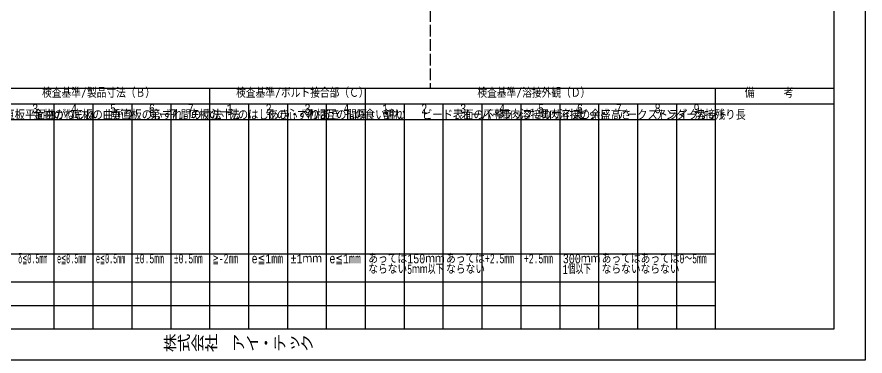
# Model space of a CAD drawing. Header units: millimetres. Extents: x 0 to 29624, y 0 to 14691.
# Drawn here: x 4548 to 6728, y 7139 to 8012 of the extents above; entities that cross this region are included whole.
import ezdxf
from ezdxf.enums import TextEntityAlignment as Align

# ---------------------------------------------------------------- set-up
doc = ezdxf.new("R2010")
doc.units = ezdxf.units.MM
doc.header["$LTSCALE"] = 5
doc.linetypes.add('DASHED', pattern=[7.5, 6, -1.5])
doc.layers.get('0').update_dxf_attribs({"color": 255})
for name, color, linetype in [('LAYER6', 7, 'Continuous'), ('寸法', 4, 'Continuous'), ('文字', 7, 'Continuous')]:
    doc.layers.add(name, color=color, linetype=linetype)
doc.styles.add('DLSTANDARD1', font='monotxt.shx', dxfattribs={"width": 0.6, "bigfont": 'extfont'})
doc.styles.get("Standard").update_dxf_attribs({"font": 'simplex.shx', "width": 0.7, "height": 2.5, "bigfont": '@extfont2.shx'})
doc.styles.add('TATEGAKI', font='txt', dxfattribs={"bigfont": 'bigfont.shx'})

msp = doc.modelspace()

# ---------------------------------------------------------------- linework, layer by layer
at = {"linetype": 'DASHED', "lineweight": -3}
msp.add_line((5610.369, 9304), (5610.369, 7828), dxfattribs=at)
at = {"linetype": 'Continuous', "lineweight": -3}
for p, q in [((3444, 7828), (6648, 7828)), ((3444, 7788), (6648, 7788)), ((3444, 7748), (6344, 7748)), ((3444, 7401.709), (6344, 7401.709)), ((3444, 7329.936), (6344, 7329.936)), ((3444, 7268.968), (6344, 7268.968))]:
    msp.add_line(p, q, dxfattribs=at)
for points in [[(3364, 9504), (6728, 9504), (6728, 7128), (3364, 7128)], [(3444, 9424), (6648, 9424), (6648, 7208), (3444, 7208)]]:
    msp.add_lwpolyline(points, close=True, dxfattribs=at)
at = {"layer": '寸法', "linetype": 'Continuous'}
for p, q in [((5044, 7208), (5044, 7828)), ((5444, 7208), (5444, 7828)), ((6344, 7208), (6344, 7828)), ((4644, 7208), (4644, 7788)), ((4744, 7208), (4744, 7788)), ((4844, 7208), (4844, 7788)), ((4944, 7208), (4944, 7788)), ((5144, 7208), (5144, 7788)), ((5244, 7208), (5244, 7788)), ((5344, 7208), (5344, 7788)), ((5544, 7208), (5544, 7788)), ((5644, 7208), (5644, 7788)), ((5744, 7208), (5744, 7788)), ((5844, 7208), (5844, 7788)), ((5944, 7208), (5944, 7788)), ((6044, 7208), (6044, 7788)), ((6144, 7208), (6144, 7788)), ((6244, 7208), (6244, 7788))]:
    msp.add_line(p, q, dxfattribs=at)

# ---------------------------------------------------------------- texts
at = {"layer": 'LAYER6', "color": 0, "linetype": 'Continuous', "lineweight": -3, "width": 0.8}
msp.add_text('株式会社\u3000アイ・テック', height=40, dxfattribs=at).set_placement((4924.093, 7150.755))
at = {"layer": '文字', "color": 0, "linetype": 'Continuous', "ltscale": 6, "style": 'DLSTANDARD1'}
for s, width, p in [('検査基準/製品寸法（Ｂ）', 0.74375, (4612.562, 7796.574)), ('検査基準/ボルト接合部（Ｃ）', 0.74375, (5111.39, 7796.574)), ('検査基準/溶接外観（Ｄ）', 0.74375, (5731.439, 7796.574)), ('備\u3000\u3000\u3000考', 0.74375, (6419.016, 7796.574)), ('3', 0.74375, (4587.207, 7756.574)), ('4', 0.74375, (4687.207, 7756.574)), ('5', 0.74375, (4787.207, 7756.574)), ('6', 0.74375, (4887.207, 7756.574)), ('7', 0.74375, (4987.207, 7756.574)), ('1', 0.74375, (5087.207, 7756.574)), ('2', 0.74375, (5187.207, 7756.574)), ('3', 0.74375, (5287.207, 7756.574)), ('4', 0.74375, (5387.207, 7756.574)), ('1', 0.74375, (5487.207, 7756.574)), ('2', 0.74375, (5587.207, 7756.574)), ('3', 0.74375, (5687.207, 7756.574)), ('4', 0.74375, (5787.207, 7756.574)), ('5', 0.74375, (5887.207, 7756.574)), ('6', 0.74375, (5987.207, 7756.574)), ('7', 0.74375, (6087.207, 7756.574)), ('8', 0.74375, (6187.207, 7756.574)), ('δ≦0.5mm', 0.5, (4551.094, 7370.284)), ('e≦0.5mm', 0.5, (4651.094, 7370.284)), ('e≦0.5mm', 0.5, (4751.094, 7370.284)), ('±0.5mm', 0.6, (4851.094, 7370.284)), ('±0.5mm', 0.6, (4951.094, 7370.284)), ('≧-2mm', 0.6, (5051.094, 7370.284)), ('e≦1mm', 0.74375, (5151.094, 7370.284)), ('±1ｍｍ', 0.74375, (5251.094, 7370.284)), ('e≦1mm', 0.74375, (5351.094, 7370.284)), ('あっては', 0.74375, (5451.094, 7370.284)), ('150ｍｍ', 0.74375, (5551.094, 7370.284)), ('あっては', 0.74375, (5651.094, 7370.284)), ('+2.5mm', 0.6, (5751.094, 7370.284)), ('+2.5mm', 0.6, (5851.094, 7370.284)), ('300ｍｍ', 0.74375, (5951.094, 7370.284)), ('あっては', 0.74375, (6051.094, 7370.284)), ('あっては', 0.74375, (6151.094, 7370.284)), ('ならない', 0.74375, (5451.094, 7343.08)), ('5ｍｍ以下', 0.6, (5551.094, 7343.08)), ('ならない', 0.74375, (5651.094, 7343.08)), ('1個以下', 0.6, (5951.094, 7343.08)), ('ならない', 0.74375, (6051.094, 7343.08)), ('ならない', 0.74375, (6151.094, 7343.08))]:
    msp.add_text(s, height=24, dxfattribs=dict(at, width=width)).set_placement(p, align=Align.BOTTOM_LEFT)
at = {"layer": '文字', "color": 1, "linetype": 'Continuous', "ltscale": 6, "style": 'DLSTANDARD1'}
for s, width, p in [('9', 0.74375, (6287.207, 7756.574)), ('0～5mm', 0.6, (6251.094, 7370.284))]:
    msp.add_text(s, height=24, dxfattribs=dict(at, width=width)).set_placement(p, align=Align.BOTTOM_LEFT)
at = {"layer": '文字', "color": 0, "linetype": 'Continuous', "ltscale": 6, "style": 'TATEGAKI'}
for s, p in [('垂直板平面曲がり', (4489.476, 7739.673)), ('金物のねじれ', (4589.476, 7739.673)), ('底板の曲がり', (4689.476, 7739.673)), ('垂直板の心ずれ', (4789.476, 7739.673)), ('第一孔間の寸法', (4889.476, 7739.673)), ('底板の寸法', (4989.476, 7739.673)), ('孔のはしあき・へりあき', (5089.476, 7739.673)), ('孔の心ずれ', (5189.476, 7739.673)), ('孔相互の間隔', (5289.476, 7739.673)), ('孔の食い違い', (5389.476, 7739.673)), ('割れ', (5489.476, 7739.673)), ('ビード表面の不整', (5589.476, 7739.673)), ('オーバーラップ', (5689.476, 7739.673)), ('隅肉溶接のサイズ', (5789.476, 7739.673)), ('隅肉溶接の余盛高さ', (5889.476, 7739.673)), ('ピット', (5989.476, 7739.673)), ('アークストライク', (6089.476, 7739.673)), ('アンダーカット', (6189.476, 7739.673))]:
    msp.add_text(s, height=24, dxfattribs=at).set_placement(p, align=Align.BOTTOM_LEFT)
at = {"layer": '文字', "color": 1, "linetype": 'Continuous', "ltscale": 6, "style": 'TATEGAKI'}
msp.add_text('溶接残り長', height=24, dxfattribs=at).set_placement((6289.476, 7739.673), align=Align.BOTTOM_LEFT)

doc.saveas('drawing.dxf')
